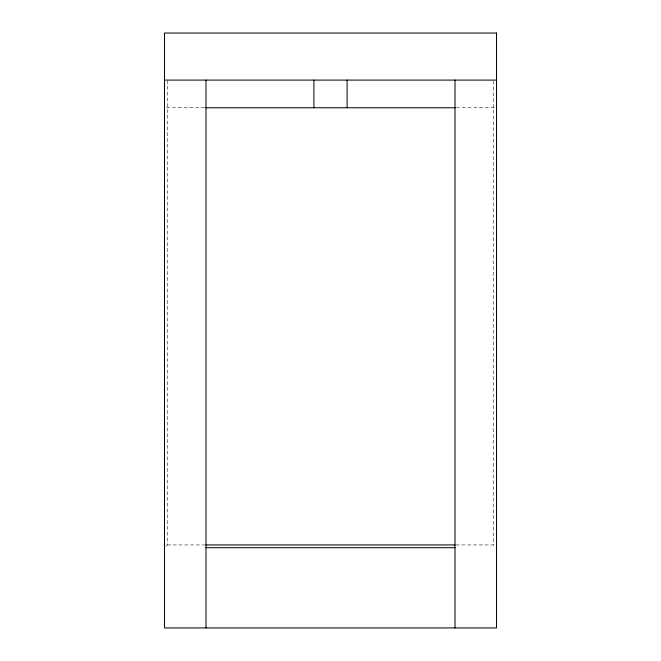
<?xml version="1.0" encoding="UTF-8"?>
<svg xmlns="http://www.w3.org/2000/svg" width="661" height="661" viewBox="0 0 661 661"><rect width="100%" height="100%" fill="white"/><g stroke="black" fill="none" stroke-linecap="round" stroke-linejoin="round"><path stroke-width="0.5" stroke-dasharray="3.31 2.48" d="M165.861 546.325L167.25 544.937L167.25 81.121M166.547 107.76L204.695 107.76M456.305 107.76L494.453 107.76M167.25 544.937L204.968 544.937M456.032 544.937L493.75 544.937L495.139 546.325M493.75 81.121L493.75 544.937"/><path stroke-width="0.99" d="M164.482 80.088L496.518 80.088M205.728 107.76L455.272 107.76M205.984 544.937L455.016 544.937M205.984 547.705L455.016 547.705M455.016 80.088L455.016 627.95M347.099 80.088L347.099 107.76M313.901 80.088L313.901 107.76M205.984 80.088L205.984 627.95M496.518 33.05L164.482 33.05L164.482 627.95L496.518 627.95L496.518 33.05"/></g></svg>
